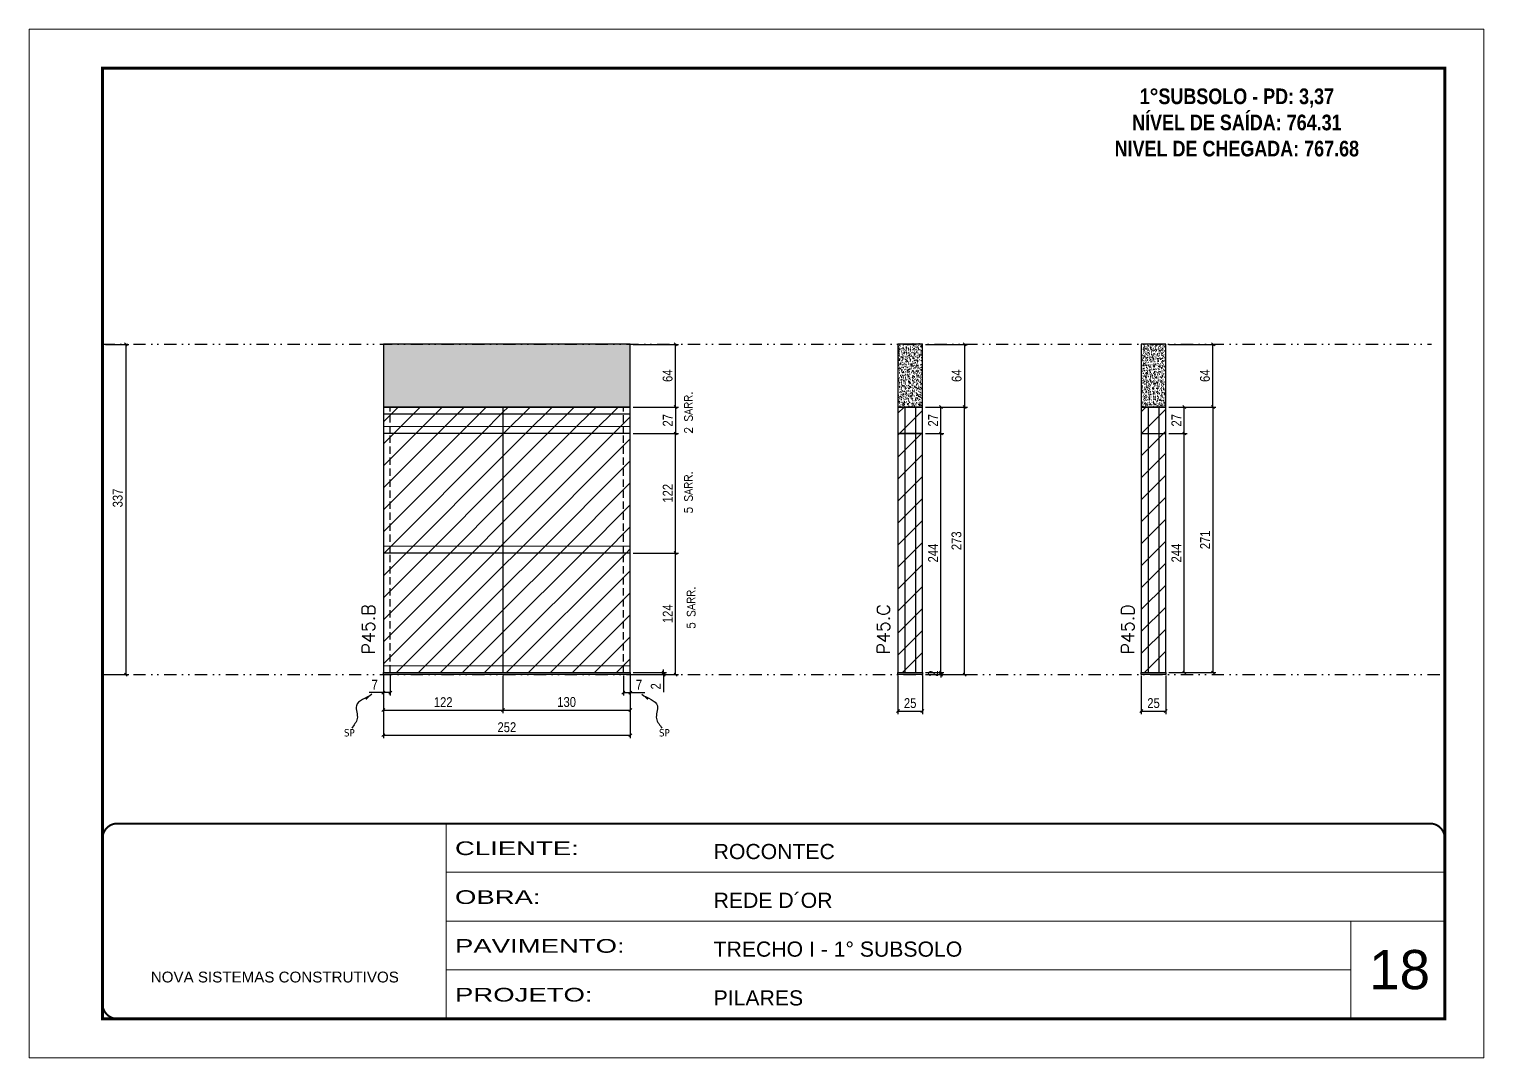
# Model space of a CAD drawing. Extents: x 2949 to 9230, y 1140 to 12527.
# Drawn here: x 4548 to 6033, y 6882 to 7932 of the extents above; entities that cross this region are included whole.
import ezdxf

# ---------------------------------------------------------------- set-up
doc = ezdxf.new("R2010")
doc.units = 0
for name, pattern in [('CONTINUO', [0]), ('DASHED', [0.75, 0.5, -0.25]), ('DIVIDE2', [0.625, 0.25, -0.125, 0, -0.125, 0, -0.125]), ('HIDDEN', [0.375, 0.25, -0.125])]:
    doc.linetypes.add(name, pattern=pattern)
for name, color, linetype, lineweight in [('CARIMBO', 255, 'Continuous', 9), ('Folhas', 255, 'Continuous', 9), ('Hachura', 251, 'Continuous', 9), ('Sarr 2.2x7', 40, 'Continuous', 9), ('SARRAFO DE PRESSAO', 251, 'DASHED', 9), ('Texto Seção', 7, 'Continuous', 15)]:
    doc.layers.add(name, color=color, linetype=linetype, lineweight=lineweight)
for name, color, linetype in [('COTA', 241, 'Continuous'), ('cotas', 4, 'Continuous'), ('NOMENCLATURA', 7, 'Continuous'), ('Nível', 160, 'Continuous'), ('Painéis', 200, 'Continuous'), ('SARR_2.2x7', 40, 'Continuous'), ('Sarrafo de Pressão', 42, 'HIDDEN'), ('texto', 7, 'Continuous')]:
    doc.layers.add(name, color=color, linetype=linetype)
doc.styles.add('ARIAL', font='arial.ttf')
doc.styles.add('COTA TECNICA', font='techl___.ttf', dxfattribs={"height": 10})
doc.styles.add('COTA TECNICA-50', font='techl___.ttf', dxfattribs={"height": 10})
doc.styles.add('REGUA-120', font='ROMANS.shx', dxfattribs={"height": 15})
doc.styles.add('ROMANC', font='techb___.ttf', dxfattribs={"height": 2.5})
doc.styles.add('ROMANS', font='romans.shx')
doc.styles.get("Standard").update_dxf_attribs({"font": 'arial.ttf'})
doc.styles.add('Tecnologia', font='')
doc.styles.get('Tecnologia').set_extended_font_data('Forgotten Futurist')
doc.dimstyles.new('COTA PAINEL-50', dxfattribs={"dimtxt": 10, "dimasz": 3, "dimexe": 3, "dimexo": 3, "dimgap": 3, "dimtad": 1, "dimdec": 1, "dimzin": 12, "dimdsep": 46, "dimtxsty": 'COTA TECNICA-50', "dimblk1": 'OBLIQUE', "dimblk2": 'OBLIQUE', "dimsah": 1, "dimcen": 0.9, "dimclrd": 4, "dimclre": 4, "dimclrt": 240, "dimadec": 1, "dimazin": 3, "dimtfac": 1, "dimtdec": 1, "dimtmove": 0, "dimatfit": 3, "dimfxl": 1, "dimtolj": 1, "dimtzin": 12, "dimarcsym": 0})
doc.dimstyles.new('PAINEL', dxfattribs={"dimtxt": 10, "dimasz": 3, "dimexe": 3, "dimexo": 3, "dimgap": 3, "dimtad": 1, "dimdec": 1, "dimzin": 12, "dimdsep": 46, "dimtxsty": 'COTA TECNICA', "dimblk1": 'OBLIQUE', "dimblk2": 'OBLIQUE', "dimsah": 1, "dimcen": 0.9, "dimclrd": 4, "dimclre": 4, "dimclrt": 240, "dimadec": 1, "dimazin": 3, "dimtfac": 1, "dimtdec": 1, "dimtmove": 0, "dimatfit": 3, "dimfxl": 1, "dimtolj": 1, "dimtzin": 12, "dimarcsym": 0})
doc.dimstyles.get("Standard").update_dxf_attribs({"dimtxt": 0.18, "dimasz": 0.18, "dimexe": 0.18, "dimexo": 0.0625, "dimgap": 0.09, "dimtad": 0, "dimtih": 1, "dimtoh": 1, "dimdec": 4, "dimzin": 0, "dimdsep": 46, "dimtxsty": 'Standard', "dimcen": 0.09, "dimadec": 0, "dimazin": 0, "dimtfac": 1, "dimtdec": 4, "dimtofl": 0, "dimtmove": 0, "dimatfit": 3, "dimfxl": 1, "dimtolj": 1, "dimtzin": 0, "dimarcsym": 0})
pattern_1 = [(45, (-126071.967, -22713.47), (-11.2253202, 11.2253202), [])]

# ---------------------------------------------------------------- blocks, each defined once
blk = doc.blocks.new('9999999999')
at = {"color": 30, "linetype": 'CONTINUO'}
for p, q in [((98564.6, 34230.2), (98564.6, 34429.4)), ((98564.6, 34379.6), (99584, 34379.6)), ((98564.6, 34329.8), (99488, 34329.8)), ((99584, 34329.8), (99488, 34329.8)), ((99488, 34329.8), (99488, 34230.2)), ((98564.6, 34280), (99488, 34280))]:
    blk.add_line(p, q, dxfattribs=at)
at = {"color": 30, "linetype": 'CONTINUO', "const_width": 2}
blk.add_lwpolyline([(99584, 34230.2), (99584, 34414.4, 0.414214), (99569, 34429.4), (98229, 34429.4, 0.414214), (98214, 34414.4), (98214, 34245.2, 0.414214), (98229, 34230.2), (99584, 34230.2)], format="xyb", dxfattribs=at)
at = {"layer": 'Folhas'}
blk.add_lwpolyline([(98139, 34190.2), (99624, 34190.2), (99624, 35240.2), (98139, 35240.2)], close=True, dxfattribs=at)
at = {"layer": 'Folhas', "color": 30, "const_width": 3}
blk.add_lwpolyline([(98214, 34230.2), (99584, 34230.2), (99584, 35200.2), (98214, 35200.2)], close=True, dxfattribs=at)
at = {"color": 7, "linetype": 'Continuous', "ltscale": 5, "style": 'ARIAL'}
for s, height, p in [('ROCONTEC', 15.48, (98837.7, 34393.1)), ('REDE D´OR', 15.48, (98837.7, 34343.3)), ('TRECHO I - 1° SUBSOLO', 15.483, (98837.7, 34293.5)), ('NOVA SISTEMAS CONSTRUTIVOS', 11.059, (98263.2, 34267.2)), ('PILARES', 15.48, (98837.7, 34243.7))]:
    blk.add_text(s, height=height, dxfattribs=at).set_placement(p)
at = {"layer": 'Folhas', "color": 7, "style": 'Tecnologia', "width": 1.5}
for s, p in [('CLIENTE:', (98573.7, 34397.2)), ('OBRA:', (98573.7, 34347.3)), ('PAVIMENTO:', (98573.7, 34297.5)), ('PROJETO:', (98573.7, 34247.7))]:
    blk.add_text(s, height=14, dxfattribs=at).set_placement(p)
blk = doc.blocks.new('_Oblique')
at = {"color": 0, "linetype": 'ByBlock', "lineweight": -2}
blk.add_line((-0.5, -0.5), (0.5, 0.5), dxfattribs=at)
blk = doc.blocks.new('*D1898')
at = {"layer": 'COTA', "color": 4, "lineweight": -2, "transparency": 16777216}
for p, q in [((4909.2, 7272.7), (4909.2, 7208.8)), ((5161.2, 7272.7), (5161.2, 7208.8)), ((4909.2, 7211.8), (5161.2, 7211.8))]:
    blk.add_line(p, q, dxfattribs=at)
at = {"layer": 'Defpoints', "color": 0, "transparency": 16777216}
for p in [(4909.2, 7275.7), (5161.2, 7275.7), (5161.2, 7211.8)]:
    blk.add_point(p, dxfattribs=at)
at = {"layer": 'COTA', "color": 4, "lineweight": -2, "transparency": 16777216, "xscale": 3, "yscale": 3, "zscale": 3, "rotation": 180}
blk.add_blockref('_Oblique', (4909.2, 7211.8), dxfattribs=at)
at = {"layer": 'COTA', "color": 4, "lineweight": -2, "transparency": 16777216, "xscale": 3, "yscale": 3, "zscale": 3}
blk.add_blockref('_Oblique', (5161.2, 7211.8), dxfattribs=at)
at = {"layer": 'COTA', "color": 240, "transparency": 16777216, "insert": (5035.2, 7219.9), "char_height": 10, "attachment_point": 5, "style": 'COTA TECNICA'}
blk.add_mtext('\\A1;252', dxfattribs=at)
blk = doc.blocks.new('*D1899')
at = {"layer": 'COTA', "color": 4, "lineweight": -2, "transparency": 16777216}
for p, q in [((5164.2, 7610.7), (5210.4, 7610.7)), ((5207.4, 7546.7), (5207.4, 7610.7)), ((5164.2, 7546.7), (5210.4, 7546.7))]:
    blk.add_line(p, q, dxfattribs=at)
at = {"layer": 'Defpoints', "color": 0, "transparency": 16777216}
for p in [(5161.2, 7610.7), (5207.4, 7610.7), (5161.2, 7546.7)]:
    blk.add_point(p, dxfattribs=at)
at = {"layer": 'COTA', "color": 4, "lineweight": -2, "transparency": 16777216, "xscale": 3, "yscale": 3, "zscale": 3}
for p, rotation in [((5207.4, 7610.7), 90), ((5207.4, 7546.7), 270)]:
    blk.add_blockref('_Oblique', p, dxfattribs=dict(at, rotation=rotation))
at = {"layer": 'COTA', "color": 240, "transparency": 16777216, "insert": (5199.3, 7578.7), "char_height": 10, "attachment_point": 5, "rotation": 90, "style": 'COTA TECNICA'}
blk.add_mtext('\\A1;64', dxfattribs=at)
blk = doc.blocks.new('*D1900')
at = {"layer": 'COTA', "color": 4, "lineweight": -2, "transparency": 16777216}
for p, q in [((5434.4, 7272.7), (5434.4, 7233.4)), ((5459.4, 7272.7), (5459.4, 7233.4)), ((5434.4, 7236.4), (5459.4, 7236.4))]:
    blk.add_line(p, q, dxfattribs=at)
at = {"layer": 'Defpoints', "color": 0, "transparency": 16777216}
for p in [(5434.4, 7275.7), (5459.4, 7275.7), (5459.4, 7236.4)]:
    blk.add_point(p, dxfattribs=at)
at = {"layer": 'COTA', "color": 4, "lineweight": -2, "transparency": 16777216, "xscale": 3, "yscale": 3, "zscale": 3, "rotation": 180}
blk.add_blockref('_Oblique', (5434.4, 7236.4), dxfattribs=at)
at = {"layer": 'COTA', "color": 4, "lineweight": -2, "transparency": 16777216, "xscale": 3, "yscale": 3, "zscale": 3}
blk.add_blockref('_Oblique', (5459.4, 7236.4), dxfattribs=at)
at = {"layer": 'COTA', "color": 240, "transparency": 16777216, "insert": (5446.9, 7244.5), "char_height": 10, "attachment_point": 5, "style": 'COTA TECNICA'}
blk.add_mtext('\\A1;25', dxfattribs=at)
blk = doc.blocks.new('*D1901')
at = {"layer": 'COTA', "color": 4, "lineweight": -2, "transparency": 16777216}
for p, q in [((5682.8, 7272.7), (5682.8, 7233.4)), ((5707.8, 7272.7), (5707.8, 7233.4)), ((5682.8, 7236.4), (5707.8, 7236.4))]:
    blk.add_line(p, q, dxfattribs=at)
at = {"layer": 'Defpoints', "color": 0, "transparency": 16777216}
for p in [(5682.8, 7275.7), (5707.8, 7275.7), (5707.8, 7236.4)]:
    blk.add_point(p, dxfattribs=at)
at = {"layer": 'COTA', "color": 4, "lineweight": -2, "transparency": 16777216, "xscale": 3, "yscale": 3, "zscale": 3, "rotation": 180}
blk.add_blockref('_Oblique', (5682.8, 7236.4), dxfattribs=at)
at = {"layer": 'COTA', "color": 4, "lineweight": -2, "transparency": 16777216, "xscale": 3, "yscale": 3, "zscale": 3}
blk.add_blockref('_Oblique', (5707.8, 7236.4), dxfattribs=at)
at = {"layer": 'COTA', "color": 240, "transparency": 16777216, "insert": (5695.3, 7244.5), "char_height": 10, "attachment_point": 5, "style": 'COTA TECNICA'}
blk.add_mtext('\\A1;25', dxfattribs=at)
blk = doc.blocks.new('*D1902')
at = {"layer": 'COTA', "color": 4, "lineweight": -2, "transparency": 16777216}
for p, q in [((5710.8, 7546.7), (5758.9, 7546.7)), ((5755.9, 7546.7), (5755.9, 7275.7)), ((5710.8, 7275.7), (5758.9, 7275.7))]:
    blk.add_line(p, q, dxfattribs=at)
at = {"layer": 'Defpoints', "color": 0, "transparency": 16777216}
for p in [(5707.8, 7546.7), (5707.8, 7275.7), (5755.9, 7275.7)]:
    blk.add_point(p, dxfattribs=at)
at = {"layer": 'COTA', "color": 4, "lineweight": -2, "transparency": 16777216, "xscale": 3, "yscale": 3, "zscale": 3}
for p, rotation in [((5755.9, 7546.7), 90), ((5755.9, 7275.7), 270)]:
    blk.add_blockref('_Oblique', p, dxfattribs=dict(at, rotation=rotation))
at = {"layer": 'COTA', "color": 240, "transparency": 16777216, "insert": (5747.9, 7411.2), "char_height": 10, "attachment_point": 5, "rotation": 90, "style": 'COTA TECNICA'}
blk.add_mtext('\\A1;271', dxfattribs=at)
blk = doc.blocks.new('*D1903')
at = {"layer": 'COTA', "color": 4, "lineweight": -2, "transparency": 16777216}
for p, q in [((5710.8, 7610.7), (5758.9, 7610.7)), ((5755.9, 7546.7), (5755.9, 7610.7)), ((5710.8, 7546.7), (5758.9, 7546.7))]:
    blk.add_line(p, q, dxfattribs=at)
at = {"layer": 'Defpoints', "color": 0, "transparency": 16777216}
for p in [(5707.8, 7610.7), (5755.9, 7610.7), (5707.8, 7546.7)]:
    blk.add_point(p, dxfattribs=at)
at = {"layer": 'COTA', "color": 4, "lineweight": -2, "transparency": 16777216, "xscale": 3, "yscale": 3, "zscale": 3}
for p, rotation in [((5755.9, 7610.7), 90), ((5755.9, 7546.7), 270)]:
    blk.add_blockref('_Oblique', p, dxfattribs=dict(at, rotation=rotation))
at = {"layer": 'COTA', "color": 240, "transparency": 16777216, "insert": (5747.8, 7578.7), "char_height": 10, "attachment_point": 5, "rotation": 90, "style": 'COTA TECNICA'}
blk.add_mtext('\\A1;64', dxfattribs=at)
blk = doc.blocks.new('*D1904')
at = {"layer": 'COTA', "color": 4, "lineweight": -2, "transparency": 16777216}
for p, q in [((4909.2, 7270.7), (4909.2, 7252.2)), ((4916.2, 7272.7), (4916.2, 7252.2)), ((4909.2, 7255.2), (4894.5, 7255.2)), ((4916.2, 7255.2), (4909.2, 7255.2))]:
    blk.add_line(p, q, dxfattribs=at)
at = {"layer": 'Defpoints', "color": 0, "transparency": 16777216}
for p in [(4909.2, 7273.7), (4916.2, 7275.7), (4909.2, 7255.2)]:
    blk.add_point(p, dxfattribs=at)
at = {"layer": 'COTA', "color": 4, "lineweight": -2, "transparency": 16777216, "xscale": 3, "yscale": 3, "zscale": 3, "rotation": 180}
blk.add_blockref('_Oblique', (4909.2, 7255.2), dxfattribs=at)
at = {"layer": 'COTA', "color": 4, "lineweight": -2, "transparency": 16777216, "xscale": 3, "yscale": 3, "zscale": 3}
blk.add_blockref('_Oblique', (4916.2, 7255.2), dxfattribs=at)
at = {"layer": 'COTA', "color": 240, "transparency": 16777216, "insert": (4900.3, 7263.3), "char_height": 10, "attachment_point": 5, "style": 'COTA TECNICA-50'}
blk.add_mtext('\\A1;7', dxfattribs=at)
blk = doc.blocks.new('*D1905')
at = {"layer": 'COTA', "color": 4, "lineweight": -2, "transparency": 16777216}
for p, q in [((5154.2, 7272.7), (5154.2, 7252.2)), ((5161.2, 7270.7), (5161.2, 7252.2)), ((5154.2, 7255.2), (5161.2, 7255.2)), ((5161.2, 7255.2), (5175.9, 7255.2))]:
    blk.add_line(p, q, dxfattribs=at)
at = {"layer": 'Defpoints', "color": 0, "transparency": 16777216}
for p in [(5154.2, 7275.7), (5161.2, 7273.7), (5161.2, 7255.2)]:
    blk.add_point(p, dxfattribs=at)
at = {"layer": 'COTA', "color": 4, "lineweight": -2, "transparency": 16777216, "xscale": 3, "yscale": 3, "zscale": 3, "rotation": 180}
blk.add_blockref('_Oblique', (5154.2, 7255.2), dxfattribs=at)
at = {"layer": 'COTA', "color": 4, "lineweight": -2, "transparency": 16777216, "xscale": 3, "yscale": 3, "zscale": 3}
blk.add_blockref('_Oblique', (5161.2, 7255.2), dxfattribs=at)
at = {"layer": 'COTA', "color": 240, "transparency": 16777216, "insert": (5170.1, 7263.3), "char_height": 10, "attachment_point": 5, "style": 'COTA TECNICA-50'}
blk.add_mtext('\\A1;7', dxfattribs=at)
blk = doc.blocks.new('*D1906')
at = {"layer": 'COTA', "color": 4, "lineweight": -2, "transparency": 16777216}
for p, q in [((5164.2, 7397.7), (5210.4, 7397.7)), ((5207.4, 7273.7), (5207.4, 7397.7)), ((5164.2, 7273.7), (5210.4, 7273.7))]:
    blk.add_line(p, q, dxfattribs=at)
at = {"layer": 'Defpoints', "color": 0, "transparency": 16777216}
for p in [(5161.2, 7397.7), (5207.4, 7397.7), (5161.2, 7273.7)]:
    blk.add_point(p, dxfattribs=at)
at = {"layer": 'COTA', "color": 4, "lineweight": -2, "transparency": 16777216, "xscale": 3, "yscale": 3, "zscale": 3}
for p, rotation in [((5207.4, 7397.7), 90), ((5207.4, 7273.7), 270)]:
    blk.add_blockref('_Oblique', p, dxfattribs=dict(at, rotation=rotation))
at = {"layer": 'COTA', "color": 240, "transparency": 16777216, "insert": (5199.4, 7335.7), "char_height": 10, "attachment_point": 5, "rotation": 90, "style": 'COTA TECNICA-50'}
blk.add_mtext('\\A1;124', dxfattribs=at)
blk = doc.blocks.new('*D1907')
at = {"layer": 'COTA', "color": 4, "lineweight": -2, "transparency": 16777216}
for p, q in [((5195.2, 7275.7), (5195.2, 7278.7)), ((5164.2, 7275.7), (5198.2, 7275.7)), ((5164.2, 7273.7), (5198.2, 7273.7)), ((5195.2, 7275.7), (5195.2, 7273.7)), ((5195.2, 7273.7), (5195.2, 7255.6))]:
    blk.add_line(p, q, dxfattribs=at)
at = {"layer": 'Defpoints', "color": 0, "transparency": 16777216}
for p in [(5161.2, 7275.7), (5161.2, 7273.7), (5195.2, 7273.7)]:
    blk.add_point(p, dxfattribs=at)
at = {"layer": 'COTA', "color": 4, "lineweight": -2, "transparency": 16777216, "xscale": 3, "yscale": 3, "zscale": 3}
for p, rotation in [((5195.2, 7275.7), 270), ((5195.2, 7273.7), 90)]:
    blk.add_blockref('_Oblique', p, dxfattribs=dict(at, rotation=rotation))
at = {"layer": 'COTA', "color": 240, "transparency": 16777216, "insert": (5187.2, 7261.7), "char_height": 10, "attachment_point": 5, "rotation": 90, "style": 'COTA TECNICA-50'}
blk.add_mtext('\\A1;2', dxfattribs=at)
blk = doc.blocks.new('*D1908')
at = {"layer": 'COTA', "color": 4, "linetype": 'ByBlock', "lineweight": -2, "transparency": 16777216}
for p, q in [((5164.2, 7546.7), (5210.4, 7546.7)), ((5207.4, 7546.7), (5207.4, 7519.7)), ((5164.2, 7519.7), (5210.4, 7519.7))]:
    blk.add_line(p, q, dxfattribs=at)
at = {"layer": 'Defpoints', "color": 0, "linetype": 'ByBlock', "transparency": 16777216}
for p in [(5161.2, 7546.7), (5161.2, 7519.7), (5207.4, 7519.7)]:
    blk.add_point(p, dxfattribs=at)
at = {"layer": 'COTA', "color": 4, "linetype": 'ByBlock', "lineweight": -2, "transparency": 16777216, "xscale": 3, "yscale": 3, "zscale": 3}
for p, rotation in [((5207.4, 7546.7), 90), ((5207.4, 7519.7), 270)]:
    blk.add_blockref('_Oblique', p, dxfattribs=dict(at, rotation=rotation))
at = {"layer": 'COTA', "color": 240, "linetype": 'ByBlock', "transparency": 16777216, "insert": (5199.4, 7533.2), "char_height": 10, "attachment_point": 5, "rotation": 90, "style": 'COTA TECNICA'}
blk.add_mtext('\\A1;27', dxfattribs=at)
blk = doc.blocks.new('*D2274')
at = {"layer": 'COTA', "color": 4, "linetype": 'ByBlock', "lineweight": -2, "transparency": 16777216}
for p, q in [((5164.2, 7519.7), (5210.4, 7519.7)), ((5207.4, 7397.7), (5207.4, 7519.7)), ((5164.2, 7397.7), (5210.4, 7397.7))]:
    blk.add_line(p, q, dxfattribs=at)
at = {"layer": 'Defpoints', "color": 0, "linetype": 'ByBlock', "transparency": 16777216}
for p in [(5161.2, 7519.7), (5207.4, 7519.7), (5161.2, 7397.7)]:
    blk.add_point(p, dxfattribs=at)
at = {"layer": 'COTA', "color": 4, "linetype": 'ByBlock', "lineweight": -2, "transparency": 16777216, "xscale": 3, "yscale": 3, "zscale": 3}
for p, rotation in [((5207.4, 7519.7), 90), ((5207.4, 7397.7), 270)]:
    blk.add_blockref('_Oblique', p, dxfattribs=dict(at, rotation=rotation))
at = {"layer": 'COTA', "color": 240, "linetype": 'ByBlock', "transparency": 16777216, "insert": (5199.4, 7458.7), "char_height": 10, "attachment_point": 5, "rotation": 90, "style": 'COTA TECNICA'}
blk.add_mtext('\\A1;122', dxfattribs=at)
blk = doc.blocks.new('*D1909')
at = {"layer": 'COTA', "color": 4, "lineweight": -2, "transparency": 16777216}
for p, q in [((5462.4, 7546.7), (5505.4, 7546.7)), ((5502.4, 7273.7), (5502.4, 7546.7)), ((5462.4, 7273.7), (5505.4, 7273.7))]:
    blk.add_line(p, q, dxfattribs=at)
at = {"layer": 'Defpoints', "color": 0, "transparency": 16777216}
for p in [(5459.4, 7546.7), (5502.4, 7546.7), (5459.4, 7273.7)]:
    blk.add_point(p, dxfattribs=at)
at = {"layer": 'COTA', "color": 4, "lineweight": -2, "transparency": 16777216, "xscale": 3, "yscale": 3, "zscale": 3}
for p, rotation in [((5502.4, 7546.7), 90), ((5502.4, 7273.7), 270)]:
    blk.add_blockref('_Oblique', p, dxfattribs=dict(at, rotation=rotation))
at = {"layer": 'COTA', "color": 240, "transparency": 16777216, "insert": (5494.2, 7410.2), "char_height": 10, "attachment_point": 5, "rotation": 90, "style": 'COTA TECNICA'}
blk.add_mtext('\\A1;273', dxfattribs=at)
blk = doc.blocks.new('*D1910')
at = {"layer": 'COTA', "color": 4, "lineweight": -2, "transparency": 16777216}
for p, q in [((5478.3, 7275.7), (5478.3, 7278.7)), ((5462.4, 7275.7), (5481.3, 7275.7)), ((5462.4, 7273.7), (5481.3, 7273.7)), ((5478.3, 7273.7), (5478.3, 7275.7)), ((5478.3, 7273.7), (5478.3, 7270.7))]:
    blk.add_line(p, q, dxfattribs=at)
at = {"layer": 'Defpoints', "color": 0, "transparency": 16777216}
for p in [(5459.4, 7275.7), (5459.4, 7273.7), (5478.3, 7275.7)]:
    blk.add_point(p, dxfattribs=at)
at = {"layer": 'COTA', "color": 4, "lineweight": -2, "transparency": 16777216, "xscale": 3, "yscale": 3, "zscale": 3}
for p, rotation in [((5478.3, 7275.7), 270), ((5478.3, 7273.7), 90)]:
    blk.add_blockref('_Oblique', p, dxfattribs=dict(at, rotation=rotation))
at = {"layer": 'COTA', "color": 240, "transparency": 16777216, "insert": (5470.3, 7274.7), "char_height": 10, "attachment_point": 5, "rotation": 90, "style": 'COTA TECNICA-50'}
blk.add_mtext('\\A1;2', dxfattribs=at)
blk = doc.blocks.new('*D2275')
at = {"layer": 'COTA', "color": 4, "linetype": 'ByBlock', "lineweight": -2, "transparency": 16777216}
for p, q in [((5462.4, 7610.7), (5505.4, 7610.7)), ((5502.4, 7610.7), (5502.4, 7546.7)), ((5462.4, 7546.7), (5505.4, 7546.7))]:
    blk.add_line(p, q, dxfattribs=at)
at = {"layer": 'Defpoints', "color": 0, "linetype": 'ByBlock', "transparency": 16777216}
for p in [(5459.4, 7610.7), (5459.4, 7546.7), (5502.4, 7546.7)]:
    blk.add_point(p, dxfattribs=at)
at = {"layer": 'COTA', "color": 4, "linetype": 'ByBlock', "lineweight": -2, "transparency": 16777216, "xscale": 3, "yscale": 3, "zscale": 3}
for p, rotation in [((5502.4, 7610.7), 90), ((5502.4, 7546.7), 270)]:
    blk.add_blockref('_Oblique', p, dxfattribs=dict(at, rotation=rotation))
at = {"layer": 'COTA', "color": 240, "linetype": 'ByBlock', "transparency": 16777216, "insert": (5494.3, 7578.7), "char_height": 10, "attachment_point": 5, "rotation": 90, "style": 'COTA TECNICA'}
blk.add_mtext('\\A1;64', dxfattribs=at)
blk = doc.blocks.new('*D2276')
at = {"layer": 'COTA', "color": 4, "linetype": 'ByBlock', "lineweight": -2, "transparency": 16777216}
for p, q in [((5462.4, 7519.7), (5481.3, 7519.7)), ((5478.3, 7275.7), (5478.3, 7519.7)), ((5462.4, 7275.7), (5481.3, 7275.7))]:
    blk.add_line(p, q, dxfattribs=at)
at = {"layer": 'Defpoints', "color": 0, "linetype": 'ByBlock', "transparency": 16777216}
for p in [(5459.4, 7519.7), (5478.3, 7519.7), (5459.4, 7275.7)]:
    blk.add_point(p, dxfattribs=at)
at = {"layer": 'COTA', "color": 4, "linetype": 'ByBlock', "lineweight": -2, "transparency": 16777216, "xscale": 3, "yscale": 3, "zscale": 3}
for p, rotation in [((5478.3, 7519.7), 90), ((5478.3, 7275.7), 270)]:
    blk.add_blockref('_Oblique', p, dxfattribs=dict(at, rotation=rotation))
at = {"layer": 'COTA', "color": 240, "linetype": 'ByBlock', "transparency": 16777216, "insert": (5470.2, 7397.7), "char_height": 10, "attachment_point": 5, "rotation": 90, "style": 'COTA TECNICA'}
blk.add_mtext('\\A1;244', dxfattribs=at)
blk = doc.blocks.new('*D2277')
at = {"layer": 'COTA', "color": 4, "linetype": 'ByBlock', "lineweight": -2, "transparency": 16777216}
for p, q in [((5462.4, 7546.7), (5481.3, 7546.7)), ((5478.3, 7519.7), (5478.3, 7546.7)), ((5462.4, 7519.7), (5481.3, 7519.7))]:
    blk.add_line(p, q, dxfattribs=at)
at = {"layer": 'Defpoints', "color": 0, "linetype": 'ByBlock', "transparency": 16777216}
for p in [(5459.4, 7546.7), (5478.3, 7546.7), (5459.4, 7519.7)]:
    blk.add_point(p, dxfattribs=at)
at = {"layer": 'COTA', "color": 4, "linetype": 'ByBlock', "lineweight": -2, "transparency": 16777216, "xscale": 3, "yscale": 3, "zscale": 3}
for p, rotation in [((5478.3, 7546.7), 90), ((5478.3, 7519.7), 270)]:
    blk.add_blockref('_Oblique', p, dxfattribs=dict(at, rotation=rotation))
at = {"layer": 'COTA', "color": 240, "linetype": 'ByBlock', "transparency": 16777216, "insert": (5470.2, 7533.2), "char_height": 10, "attachment_point": 5, "rotation": 90, "style": 'COTA TECNICA'}
blk.add_mtext('\\A1;27', dxfattribs=at)
blk = doc.blocks.new('*D2281')
at = {"layer": 'COTA', "color": 4, "linetype": 'ByBlock', "lineweight": -2, "transparency": 16777216}
for p, q in [((4909.2, 7272.7), (4909.2, 7234.4)), ((5031.2, 7272.7), (5031.2, 7234.4)), ((4909.2, 7237.4), (5031.2, 7237.4))]:
    blk.add_line(p, q, dxfattribs=at)
at = {"layer": 'Defpoints', "color": 0, "linetype": 'ByBlock', "transparency": 16777216}
for p in [(4909.2, 7275.7), (5031.2, 7275.7), (5031.2, 7237.4)]:
    blk.add_point(p, dxfattribs=at)
at = {"layer": 'COTA', "color": 4, "linetype": 'ByBlock', "lineweight": -2, "transparency": 16777216, "xscale": 3, "yscale": 3, "zscale": 3, "rotation": 180}
blk.add_blockref('_Oblique', (4909.2, 7237.4), dxfattribs=at)
at = {"layer": 'COTA', "color": 4, "linetype": 'ByBlock', "lineweight": -2, "transparency": 16777216, "xscale": 3, "yscale": 3, "zscale": 3}
blk.add_blockref('_Oblique', (5031.2, 7237.4), dxfattribs=at)
at = {"layer": 'COTA', "color": 240, "linetype": 'ByBlock', "transparency": 16777216, "insert": (4970.2, 7245.5), "char_height": 10, "attachment_point": 5, "style": 'COTA TECNICA'}
blk.add_mtext('\\A1;122', dxfattribs=at)
blk = doc.blocks.new('*D2282')
at = {"layer": 'COTA', "color": 4, "linetype": 'ByBlock', "lineweight": -2, "transparency": 16777216}
for p, q in [((5031.2, 7272.7), (5031.2, 7234.4)), ((5161.2, 7270.7), (5161.2, 7234.4)), ((5031.2, 7237.4), (5161.2, 7237.4))]:
    blk.add_line(p, q, dxfattribs=at)
at = {"layer": 'Defpoints', "color": 0, "linetype": 'ByBlock', "transparency": 16777216}
for p in [(5031.2, 7275.7), (5161.2, 7273.7), (5161.2, 7237.4)]:
    blk.add_point(p, dxfattribs=at)
at = {"layer": 'COTA', "color": 4, "linetype": 'ByBlock', "lineweight": -2, "transparency": 16777216, "xscale": 3, "yscale": 3, "zscale": 3, "rotation": 180}
blk.add_blockref('_Oblique', (5031.2, 7237.4), dxfattribs=at)
at = {"layer": 'COTA', "color": 4, "linetype": 'ByBlock', "lineweight": -2, "transparency": 16777216, "xscale": 3, "yscale": 3, "zscale": 3}
blk.add_blockref('_Oblique', (5161.2, 7237.4), dxfattribs=at)
at = {"layer": 'COTA', "color": 240, "linetype": 'ByBlock', "transparency": 16777216, "insert": (5096.2, 7245.6), "char_height": 10, "attachment_point": 5, "style": 'COTA TECNICA'}
blk.add_mtext('\\A1;130', dxfattribs=at)
blk = doc.blocks.new('*D1911')
at = {"layer": 'COTA', "color": 4, "linetype": 'ByBlock', "lineweight": -2, "transparency": 16777216}
for p, q in [((5710.8, 7519.7), (5729.7, 7519.7)), ((5726.7, 7275.7), (5726.7, 7519.7)), ((5710.8, 7275.7), (5729.7, 7275.7))]:
    blk.add_line(p, q, dxfattribs=at)
at = {"layer": 'Defpoints', "color": 0, "linetype": 'ByBlock', "transparency": 16777216}
for p in [(5707.8, 7519.7), (5726.7, 7519.7), (5707.8, 7275.7)]:
    blk.add_point(p, dxfattribs=at)
at = {"layer": 'COTA', "color": 4, "linetype": 'ByBlock', "lineweight": -2, "transparency": 16777216, "xscale": 3, "yscale": 3, "zscale": 3}
for p, rotation in [((5726.7, 7519.7), 90), ((5726.7, 7275.7), 270)]:
    blk.add_blockref('_Oblique', p, dxfattribs=dict(at, rotation=rotation))
at = {"layer": 'COTA', "color": 240, "linetype": 'ByBlock', "transparency": 16777216, "insert": (5718.6, 7397.7), "char_height": 10, "attachment_point": 5, "rotation": 90, "style": 'COTA TECNICA'}
blk.add_mtext('\\A1;244', dxfattribs=at)
blk = doc.blocks.new('*D1912')
at = {"layer": 'COTA', "color": 4, "linetype": 'ByBlock', "lineweight": -2, "transparency": 16777216}
for p, q in [((5710.8, 7546.7), (5729.7, 7546.7)), ((5726.7, 7519.7), (5726.7, 7546.7)), ((5710.8, 7519.7), (5729.7, 7519.7))]:
    blk.add_line(p, q, dxfattribs=at)
at = {"layer": 'Defpoints', "color": 0, "linetype": 'ByBlock', "transparency": 16777216}
for p in [(5707.8, 7546.7), (5726.7, 7546.7), (5707.8, 7519.7)]:
    blk.add_point(p, dxfattribs=at)
at = {"layer": 'COTA', "color": 4, "linetype": 'ByBlock', "lineweight": -2, "transparency": 16777216, "xscale": 3, "yscale": 3, "zscale": 3}
for p, rotation in [((5726.7, 7546.7), 90), ((5726.7, 7519.7), 270)]:
    blk.add_blockref('_Oblique', p, dxfattribs=dict(at, rotation=rotation))
at = {"layer": 'COTA', "color": 240, "linetype": 'ByBlock', "transparency": 16777216, "insert": (5718.6, 7533.2), "char_height": 10, "attachment_point": 5, "rotation": 90, "style": 'COTA TECNICA'}
blk.add_mtext('\\A1;27', dxfattribs=at)
blk = doc.blocks.new('*D1571')
at = {"layer": 'cotas', "color": 4, "linetype": 'ByBlock', "lineweight": -2, "transparency": 16777216}
for p, q in [((4625.5, 7610.7), (4649.3, 7610.7)), ((4646.3, 7610.7), (4646.3, 7273.7)), ((4625.5, 7273.7), (4649.3, 7273.7))]:
    blk.add_line(p, q, dxfattribs=at)
at = {"layer": 'Defpoints', "color": 0, "linetype": 'ByBlock', "transparency": 16777216}
for p in [(4622.5, 7610.7), (4622.5, 7273.7), (4646.3, 7273.7)]:
    blk.add_point(p, dxfattribs=at)
at = {"layer": 'cotas', "color": 4, "linetype": 'ByBlock', "lineweight": -2, "transparency": 16777216, "xscale": 3, "yscale": 3, "zscale": 3}
for p, rotation in [((4646.3, 7610.7), 90), ((4646.3, 7273.7), 270)]:
    blk.add_blockref('_Oblique', p, dxfattribs=dict(at, rotation=rotation))
at = {"layer": 'cotas', "color": 240, "linetype": 'ByBlock', "transparency": 16777216, "insert": (4638, 7453.9), "char_height": 10, "attachment_point": 5, "rotation": 90, "style": 'COTA TECNICA'}
blk.add_mtext('\\A1;337', dxfattribs=at)

msp = doc.modelspace()

# ---------------------------------------------------------------- hatches: boundary and pattern name
at = {"layer": 'COTA', "linetype": 'ByBlock'}
h = msp.add_hatch(dxfattribs=at)
h.set_pattern_fill('AR-CONC', color=256, scale=0.03)
h.set_pattern_definition([(50, (-126382.5798, -20456.3203), (5.46554007, -0.47817257), [0.5715, -6.2865]), (355, (-126382.58, -20456.3203), (-1.05730264, 5.73170536), [0.4572, -5.02921753]), (100.4514447, (-126382.1243, -20456.36), (4.40823741, 5.25353256), [0.48570026, -5.34270734]), (46.1842, (-126382.58, -20454.796), (8.13237123, -1.26126984), [0.85725, -9.42975]), (96.6355576, (-126381.902, -20454.9014), (7.122124, 7.42278374), [0.7285507, -8.01406824]), (351.184151, (-126382.58, -20454.796), (7.122124, 7.42278374), [0.685799, -7.54379196]), (21, (-126381.8178, -20455.1773), (4.54843174, -3.06795595), [0.5715, -6.2865]), (326, (-126381.818, -20455.1773), (1.85406085, 5.52563898), [0.4572, -5.0292]), (71.451445, (-126381.4387, -20455.433), (6.40249258, 2.45768307), [0.48570026, -5.34269813]), (37.5, (-126382.5798, -20456.3203), (0.092658098, 2.536651166), [0, -4.96824, 0, -5.1054, 0, -5.04825]), (7.5, (-126382.5798, -20456.3203), (2.004589875, 3.005417245), [0, -2.91084, 0, -4.85394, 0, -1.92405]), (327.5, (-126384.279, -20456.3203), (4.067717855, -0.17186232), [0, -1.905, 0, -5.9436, 0, -7.8867]), (317.5, (-126385.041, -20456.3203), (4.44387544, 0.76279473), [0, -2.4765, 0, -3.94716, 0, -5.6007])])
h.paths.add_polyline_path([(4909.2, 7546.72), (5161.2, 7546.72), (5161.2, 7610.72), (4909.2, 7610.72)])
h = msp.add_hatch(dxfattribs=at)
h.set_pattern_fill('AR-CONC', color=256, scale=0.03)
h.set_pattern_definition([(50, (-126290.7358, -20455.3203), (5.46554007, -0.47817257), [0.5715, -6.2865]), (355, (-126290.736, -20455.3203), (-1.05730264, 5.73170536), [0.4572, -5.02921753]), (100.4514447, (-126290.2803, -20455.36), (4.40823741, 5.25353256), [0.48570026, -5.34270734]), (46.1842, (-126290.736, -20453.796), (8.13237123, -1.26126984), [0.85725, -9.42975]), (96.6355576, (-126290.058, -20453.9014), (7.122124, 7.42278374), [0.7285507, -8.01406824]), (351.184151, (-126290.736, -20453.796), (7.122124, 7.42278374), [0.685799, -7.54379196]), (21, (-126289.9738, -20454.1773), (4.54843174, -3.06795595), [0.5715, -6.2865]), (326, (-126289.974, -20454.1773), (1.85406085, 5.52563898), [0.4572, -5.0292]), (71.451445, (-126289.5947, -20454.433), (6.40249258, 2.45768307), [0.48570026, -5.34269813]), (37.5, (-126290.7358, -20455.3203), (0.092658098, 2.536651166), [0, -4.96824, 0, -5.1054, 0, -5.04825]), (7.5, (-126290.7358, -20455.3203), (2.004589875, 3.005417245), [0, -2.91084, 0, -4.85394, 0, -1.92405]), (327.5, (-126292.435, -20455.3203), (4.067717855, -0.17186232), [0, -1.905, 0, -5.9436, 0, -7.8867]), (317.5, (-126293.197, -20455.3203), (4.44387544, 0.76279473), [0, -2.4765, 0, -3.94716, 0, -5.6007])])
h.paths.add_polyline_path([(5434.37, 7546.72), (5458.37, 7546.72), (5458.37, 7611.72), (5434.37, 7611.72)])
h = msp.add_hatch(dxfattribs=at)
h.set_pattern_fill('AR-CONC', color=256, scale=0.03)
h.set_pattern_definition([(50, (-126231.462, -20456.3203), (5.46554007, -0.47817257), [0.5715, -6.2865]), (355, (-126231.462, -20456.3203), (-1.05730264, 5.73170536), [0.4572, -5.02921753]), (100.4514447, (-126231.0066, -20456.36), (4.40823741, 5.25353256), [0.48570026, -5.34270734]), (46.1842, (-126231.462, -20454.796), (8.13237123, -1.26126984), [0.85725, -9.42975]), (96.6355576, (-126230.784, -20454.9014), (7.122124, 7.42278374), [0.7285507, -8.01406824]), (351.184151, (-126231.462, -20454.796), (7.122124, 7.42278374), [0.685799, -7.54379196]), (21, (-126230.7, -20455.1773), (4.54843174, -3.06795595), [0.5715, -6.2865]), (326, (-126230.7, -20455.1773), (1.85406085, 5.52563898), [0.4572, -5.0292]), (71.451445, (-126230.321, -20455.433), (6.40249258, 2.45768307), [0.48570026, -5.34269813]), (37.5, (-126231.462, -20456.3203), (0.092658098, 2.536651166), [0, -4.96824, 0, -5.1054, 0, -5.04825]), (7.5, (-126231.462, -20456.3203), (2.004589875, 3.005417245), [0, -2.91084, 0, -4.85394, 0, -1.92405]), (327.5, (-126233.1613, -20456.3203), (4.067717855, -0.17186232), [0, -1.905, 0, -5.9436, 0, -7.8867]), (317.5, (-126233.9233, -20456.3203), (4.44387544, 0.76279473), [0, -2.4765, 0, -3.94716, 0, -5.6007])])
h.paths.add_polyline_path([(5683.81, 7546.72), (5707.81, 7546.72), (5707.81, 7610.72), (5683.81, 7610.72)])
at = {"layer": 'Hachura', "linetype": 'ByBlock'}
h = msp.add_hatch(dxfattribs=at)
h.set_pattern_fill('ANSI31', color=256, scale=5)
h.set_pattern_definition(pattern_1)
h.paths.add_polyline_path([(5031.2, 7546.72), (4909.2, 7546.72), (4909.2, 7519.72), (5031.2, 7519.72)])
h = msp.add_hatch(dxfattribs=at)
h.set_pattern_fill('ANSI31', color=256, scale=5)
h.set_pattern_definition(pattern_1)
h.paths.add_polyline_path([(5161.2, 7546.72), (5031.2, 7546.72), (5031.2, 7519.72), (5161.2, 7519.72)])
h = msp.add_hatch(dxfattribs=at)
h.set_pattern_fill('ANSI31', color=256, scale=5)
h.set_pattern_definition(pattern_1)
h.paths.add_polyline_path([(5459.37, 7546.72), (5434.37, 7546.72), (5434.37, 7519.72), (5459.37, 7519.72)])
h = msp.add_hatch(dxfattribs=at)
h.set_pattern_fill('ANSI31', color=256, scale=5)
h.set_pattern_definition(pattern_1)
h.paths.add_polyline_path([(5707.81, 7546.72), (5682.81, 7546.72), (5682.81, 7519.72), (5707.81, 7519.72)])
h = msp.add_hatch(dxfattribs=at)
h.set_pattern_fill('ANSI31', color=256, scale=5)
h.set_pattern_definition(pattern_1)
h.paths.add_polyline_path([(5031.2, 7519.72), (4909.2, 7519.72), (4909.2, 7397.72), (5031.2, 7397.72)])
h = msp.add_hatch(dxfattribs=at)
h.set_pattern_fill('ANSI31', color=256, scale=5)
h.set_pattern_definition(pattern_1)
h.paths.add_polyline_path([(5161.2, 7519.72), (5031.2, 7519.72), (5031.2, 7397.72), (5161.2, 7397.72)])
h = msp.add_hatch(dxfattribs=at)
h.set_pattern_fill('ANSI31', color=256, scale=5)
h.set_pattern_definition(pattern_1)
h.paths.add_polyline_path([(5459.37, 7519.72), (5434.37, 7519.72), (5434.37, 7275.72), (5459.37, 7275.72)])
h = msp.add_hatch(dxfattribs=at)
h.set_pattern_fill('ANSI31', color=256, scale=5)
h.set_pattern_definition(pattern_1)
h.paths.add_polyline_path([(5707.81, 7519.72), (5682.81, 7519.72), (5682.81, 7275.72), (5707.81, 7275.72)])
h = msp.add_hatch(dxfattribs=at)
h.set_pattern_fill('ANSI31', color=256, scale=5)
h.set_pattern_definition(pattern_1)
h.paths.add_polyline_path([(5031.2, 7397.72), (4909.2, 7397.72), (4909.2, 7275.72), (5031.2, 7275.72)])
h = msp.add_hatch(dxfattribs=at)
h.set_pattern_fill('ANSI31', color=256, scale=5)
h.set_pattern_definition(pattern_1)
h.paths.add_polyline_path([(5161.2, 7397.72), (5031.2, 7397.72), (5031.2, 7275.72), (5161.2, 7275.72)])

# ---------------------------------------------------------------- linework, layer by layer
at = {"layer": 'COTA', "linetype": 'ByBlock'}
for points in [[(4909.2, 7546.72), (5161.2, 7546.72), (5161.2, 7610.72), (4909.2, 7610.72)], [(5434.37, 7546.72), (5459.37, 7546.72), (5459.37, 7610.72), (5434.37, 7610.72)], [(5682.81, 7546.72), (5707.81, 7546.72), (5707.81, 7610.72), (5682.81, 7610.72)]]:
    msp.add_lwpolyline(points, close=True, dxfattribs=at)
at = {"layer": 'Nível', "color": 4, "linetype": 'DIVIDE2', "ltscale": 50}
for p, q in [((4622.53, 7610.72), (5979.03, 7610.72)), ((4622.53, 7273.72), (5992.53, 7273.72))]:
    msp.add_line(p, q, dxfattribs=at)
at = {"layer": 'Painéis'}
for p, q in [((5161.2, 7546.72), (4909.2, 7546.72)), ((4909.2, 7546.72), (4909.2, 7275.72)), ((5031.2, 7546.72), (5031.2, 7275.72)), ((5161.2, 7275.72), (5161.2, 7546.72)), ((5707.81, 7546.72), (5682.81, 7546.72)), ((5682.81, 7546.72), (5682.81, 7275.72)), ((5707.81, 7275.72), (5707.81, 7546.72)), ((5161.2, 7519.72), (4909.2, 7519.72)), ((5682.81, 7519.72), (5707.81, 7519.72)), ((5161.2, 7397.72), (4909.2, 7397.72)), ((4909.2, 7275.72), (5161.2, 7275.72)), ((5682.81, 7275.72), (5707.81, 7275.72)), ((5682.81, 7275.72), (5707.81, 7275.72)), ((5682.81, 7273.72), (5682.81, 7275.72)), ((5707.81, 7273.72), (5682.81, 7273.72)), ((5707.81, 7275.72), (5707.81, 7273.72))]:
    msp.add_line(p, q, dxfattribs=at)
for points in [[(5434.37, 7519.72), (5459.37, 7519.72), (5459.37, 7546.72), (5434.37, 7546.72)], [(5434.37, 7275.72), (5459.37, 7275.72), (5459.37, 7519.72), (5434.37, 7519.72)], [(4909.2, 7275.72), (5161.2, 7275.72), (5161.2, 7273.72), (4909.2, 7273.72)], [(5434.37, 7275.72), (5459.37, 7275.72), (5459.37, 7273.72), (5434.37, 7273.72)]]:
    msp.add_lwpolyline(points, close=True, dxfattribs=at)
at = {"layer": 'Sarr 2.2x7', "linetype": 'Continuous'}
for p, q in [((4909.2, 7519.72), (4909.2, 7526.72)), ((5161.2, 7519.72), (5161.2, 7526.72)), ((4909.2, 7397.72), (4909.2, 7404.72)), ((5161.2, 7397.72), (5161.2, 7404.72)), ((4909.2, 7275.72), (4909.2, 7282.72)), ((5161.2, 7275.72), (5161.2, 7282.72))]:
    msp.add_line(p, q, dxfattribs=at)
at = {"layer": 'Sarr 2.2x7'}
for p, q in [((5161.2, 7526.72), (4909.2, 7526.72)), ((5161.2, 7519.72), (4909.2, 7519.72)), ((5161.2, 7404.72), (4909.2, 7404.72)), ((5161.2, 7282.72), (4909.2, 7282.72)), ((5161.2, 7275.72), (4909.2, 7275.72))]:
    msp.add_line(p, q, dxfattribs=at)
at = {"layer": 'SARR_2.2x7'}
for p, q in [((5441.37, 7546.72), (5441.37, 7275.72)), ((5452.37, 7546.72), (5452.37, 7275.72)), ((5689.81, 7546.72), (5689.81, 7275.72)), ((5700.81, 7546.72), (5700.81, 7275.72)), ((4909.2, 7539.72), (5161.2, 7539.72))]:
    msp.add_line(p, q, dxfattribs=at)
at = {"layer": 'Sarrafo de Pressão', "ltscale": 30}
for p, q in [((4916.2, 7519.72), (4916.2, 7546.72)), ((5154.2, 7519.72), (5154.2, 7546.72)), ((4916.2, 7397.72), (4916.2, 7519.72)), ((5154.2, 7397.72), (5154.2, 7519.72)), ((4916.2, 7275.72), (4916.2, 7397.72)), ((5154.2, 7275.72), (5154.2, 7397.72))]:
    msp.add_line(p, q, dxfattribs=at)

# ---------------------------------------------------------------- block references
at = {"layer": 'SARRAFO DE PRESSAO', "color": 6, "linetype": 'ByBlock'}
msp.add_blockref('9999999999', (-93591.44, -27307.77), dxfattribs=at)

# ---------------------------------------------------------------- texts
at = {"layer": 'CARIMBO', "style": 'ARIAL'}
msp.add_text('18', height=40, dxfattribs=at).set_placement((5915.39, 6952.58))
at = {"layer": 'NOMENCLATURA', "color": 2, "insert": (5780.36, 7898.5), "char_height": 16, "attachment_point": 2, "style": 'ROMANC'}
msp.add_mtext_dynamic_manual_height_columns('\\P1°SUBSOLO - PD: 3,37\\PNÍVEL DE SAÍDA: 764.31\\PNIVEL DE CHEGADA: 767.68', width=300.2766, gutter_width=1, heights=[0], dxfattribs=at)
at = {"layer": 'texto', "color": 0, "char_height": 7.5, "attachment_point": 5}
for insert in [(4874.42, 7214.23), (5195.98, 7214.23)]:
    msp.add_mtext('{\\fTahoma|b0|i0|c0|p34;\\C4;SP}', dxfattribs=dict(at, insert=insert))
at = {"layer": 'Texto Seção', "linetype": 'Continuous', "style": 'ROMANS'}
for s, p in [('2 SARR.', (5224.64, 7519.51)), ('5 SARR.', (5224.64, 7437.94)), ('5 SARR.', (5227.35, 7320.34))]:
    msp.add_text(s, height=8, rotation=90, dxfattribs=at).set_placement(p)
at = {"layer": 'Texto Seção', "char_height": 13, "width": 285.3299, "attachment_point": 7, "rotation": 90, "style": 'REGUA-120'}
for s, insert in [('P45.B', (4900.4, 7294.18)), ('P45.C', (5426.04, 7294.18)), ('P45.D', (5675.48, 7294.18))]:
    msp.add_mtext(s, dxfattribs=dict(at, insert=insert))

# ---------------------------------------------------------------- dimensions: what is measured, and where the dimension line sits
at = {"layer": 'COTA'}
dim = msp.add_linear_dim(base=(5207.44, 7610.72), p1=(5161.2, 7546.72), p2=(5161.2, 7610.72), angle=90, dimstyle='PAINEL', override={"dimarcsym": 2}, dxfattribs=at)
dim.commit()
dim.dimension.update_dxf_attribs({"geometry": '*D1899', "text_midpoint": (5207.44, 7578.72), "dimtype": 160})
at = {"layer": 'COTA', "linetype": 'ByBlock'}
for base, p1, p2, picture, middle in [((5502.45, 7546.72), (5459.37, 7610.72), (5459.37, 7546.72), '*D2275', (5494.35, 7578.72)), ((5207.44, 7519.72), (5161.2, 7397.72), (5161.2, 7519.72), '*D2274', (5199.38, 7458.72)), ((5478.27, 7519.72), (5459.37, 7275.72), (5459.37, 7519.72), '*D2276', (5470.2, 7397.72)), ((5726.72, 7519.72), (5707.81, 7275.72), (5707.81, 7519.72), '*D1911', (5718.65, 7397.72))]:
    dim = msp.add_linear_dim(base=base, p1=p1, p2=p2, angle=90, dimstyle='PAINEL', dxfattribs=at)
    dim.commit()
    dim.dimension.update_dxf_attribs({"geometry": picture, "text_midpoint": middle})
at = {"layer": 'COTA'}
for base, p1, p2, picture, middle in [((5755.94, 7610.72), (5707.81, 7546.72), (5707.81, 7610.72), '*D1903', (5747.84, 7578.72)), ((5502.45, 7546.72), (5459.37, 7273.72), (5459.37, 7546.72), '*D1909', (5494.23, 7410.22)), ((5755.94, 7275.72), (5707.81, 7546.72), (5707.81, 7275.72), '*D1902', (5747.87, 7411.22))]:
    dim = msp.add_linear_dim(base=base, p1=p1, p2=p2, angle=90, dimstyle='PAINEL', override={"dimarcsym": 2}, dxfattribs=at)
    dim.commit()
    dim.dimension.update_dxf_attribs({"geometry": picture, "text_midpoint": middle})
at = {"layer": 'COTA', "linetype": 'ByBlock'}
dim = msp.add_linear_dim(base=(5207.44, 7519.72), p1=(5161.2, 7546.72), p2=(5161.2, 7519.72), angle=90, dimstyle='PAINEL', dxfattribs=at)
dim.commit()
dim.dimension.update_dxf_attribs({"geometry": '*D1908', "text_midpoint": (5207.44, 7533.22), "dimtype": 160})
for base, p1, p2, picture, middle in [((5478.27, 7546.72), (5459.37, 7519.72), (5459.37, 7546.72), '*D2277', (5470.2, 7533.22)), ((5726.72, 7546.72), (5707.81, 7519.72), (5707.81, 7546.72), '*D1912', (5718.65, 7533.22))]:
    dim = msp.add_linear_dim(base=base, p1=p1, p2=p2, angle=90, dimstyle='PAINEL', override={"dimtmove": 1}, dxfattribs=at)
    dim.commit()
    dim.dimension.update_dxf_attribs({"geometry": picture, "text_midpoint": middle})
at = {"layer": 'COTA'}
for base, p1, p2, angle, picture, middle in [((5207.44, 7397.72), (5161.2, 7273.72), (5161.2, 7397.72), 90, '*D1906', (5199.37, 7335.72)), ((4909.2, 7255.21), (4916.2, 7275.72), (4909.2, 7273.72), 180, '*D1904', (4900.34, 7263.28))]:
    dim = msp.add_linear_dim(base=base, p1=p1, p2=p2, angle=angle, dimstyle='COTA PAINEL-50', dxfattribs=at)
    dim.commit()
    dim.dimension.update_dxf_attribs({"geometry": picture, "text_midpoint": middle})
for base, p1, p2, picture, middle in [((5195.21, 7273.72), (5161.2, 7275.72), (5161.2, 7273.72), '*D1907', (5195.21, 7261.66)), ((5478.27, 7275.72), (5459.37, 7273.72), (5459.37, 7275.72), '*D1910', (5478.27, 7274.72))]:
    dim = msp.add_linear_dim(base=base, p1=p1, p2=p2, angle=90, dimstyle='COTA PAINEL-50', dxfattribs=at)
    dim.commit()
    dim.dimension.update_dxf_attribs({"geometry": picture, "text_midpoint": middle, "dimtype": 160})
for base, p1, p2, picture, middle in [((5161.2, 7211.76), (4909.2, 7275.72), (5161.2, 7275.72), '*D1898', (5035.2, 7219.87)), ((5459.37, 7236.37), (5434.37, 7275.72), (5459.37, 7275.72), '*D1900', (5446.87, 7244.48)), ((5707.81, 7236.37), (5682.81, 7275.72), (5707.81, 7275.72), '*D1901', (5695.31, 7244.48))]:
    dim = msp.add_linear_dim(base=base, p1=p1, p2=p2, dimstyle='PAINEL', override={"dimarcsym": 2}, dxfattribs=at)
    dim.commit()
    dim.dimension.update_dxf_attribs({"geometry": picture, "text_midpoint": middle})
at = {"layer": 'COTA', "linetype": 'ByBlock'}
dim = msp.add_linear_dim(base=(5031.2, 7237.41), p1=(4909.2, 7275.72), p2=(5031.2, 7275.72), dimstyle='PAINEL', dxfattribs=at)
dim.commit()
dim.dimension.update_dxf_attribs({"geometry": '*D2281', "text_midpoint": (4970.2, 7245.47)})
dim = msp.add_linear_dim(base=(5161.2, 7237.41), p1=(5031.2, 7275.72), p2=(5161.2, 7273.72), dimstyle='PAINEL', override={"dimtmove": 1}, dxfattribs=at)
dim.commit()
dim.dimension.update_dxf_attribs({"geometry": '*D2282', "text_midpoint": (5096.2, 7245.63)})
at = {"layer": 'COTA'}
dim = msp.add_linear_dim(base=(5161.2, 7255.21), p1=(5154.2, 7275.72), p2=(5161.2, 7273.72), dimstyle='COTA PAINEL-50', dxfattribs=at)
dim.commit()
dim.dimension.update_dxf_attribs({"geometry": '*D1905', "text_midpoint": (5170.07, 7263.28)})
at = {"layer": 'cotas', "linetype": 'ByBlock'}
dim = msp.add_linear_dim(base=(4646.25, 7273.72), p1=(4622.53, 7610.72), p2=(4622.53, 7273.72), angle=90, dimstyle='PAINEL', dxfattribs=at)
dim.commit()
dim.dimension.update_dxf_attribs({"geometry": '*D1571', "text_midpoint": (4646.25, 7453.95), "dimtype": 160})

# ---------------------------------------------------------------- leaders
at = {"layer": 'COTA', "path_type": 1}
for points in [[(4897.37, 7253.54), (4881.59, 7241.7), (4882.51, 7228.7), (4876.96, 7218.91)], [(5173.03, 7253.54), (5188.82, 7241.7), (5187.89, 7228.7), (5193.44, 7218.91)]]:
    msp.add_leader(points, dimstyle='Standard', override={"dimasz": 8}, dxfattribs=at)

doc.saveas('drawing.dxf')
